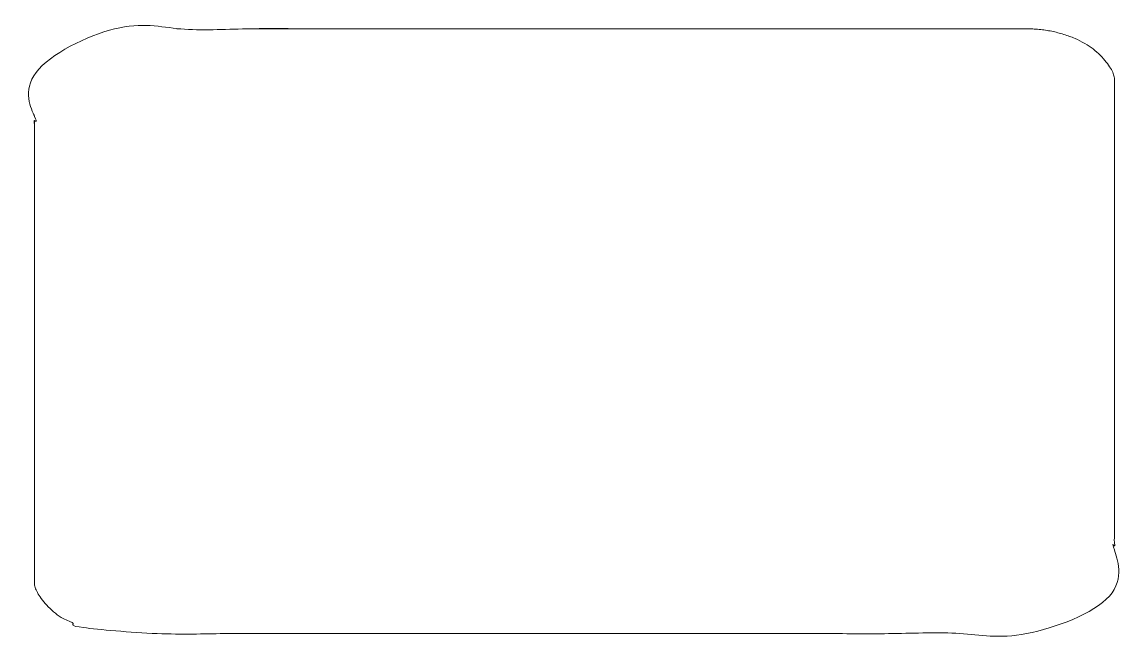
# Model space of a CAD drawing. Header units: millimetres. Extents: x -12.5 to 28.1, y 18.1 to 40.7.
import ezdxf

# ---------------------------------------------------------------- set-up
doc = ezdxf.new("R2010")
doc.units = ezdxf.units.MM
doc.header["$LTSCALE"] = 50
doc.layers.add('Design Layer-1', color=7, linetype='Continuous')

msp = doc.modelspace()

# ---------------------------------------------------------------- wipeouts: each hides what was drawn before it
at = {"color": 255, "linetype": 'Continuous', "lineweight": 5, "transparency": 33554687}
msp.add_wipeout([(24.5, 40.5), (24.58, 40.499), (24.659, 40.497), (24.739, 40.494), (24.819, 40.49), (24.898, 40.484), (24.977, 40.477), (25.056, 40.469), (25.134, 40.459), (25.212, 40.448), (25.29, 40.436), (25.367, 40.423), (25.443, 40.408), (25.519, 40.393), (25.595, 40.376), (25.67, 40.358), (25.744, 40.338), (25.817, 40.318), (25.89, 40.296), (25.961, 40.273), (26.032, 40.249), (26.102, 40.224), (26.171, 40.198), (26.239, 40.17), (26.306, 40.142), (26.371, 40.112), (26.436, 40.082), (26.5, 40.05), (26.562, 40.018), (26.623, 39.984), (26.683, 39.95), (26.741, 39.914), (26.798, 39.878), (26.854, 39.84), (26.908, 39.802), (26.961, 39.763), (27.012, 39.723), (27.062, 39.682), (27.11, 39.641), (27.157, 39.599), (27.202, 39.556), (27.246, 39.512), (27.288, 39.467), (27.328, 39.422), (27.366, 39.377), (27.403, 39.33), (27.438, 39.284), (27.471, 39.236), (27.503, 39.188), (27.532, 39.14), (27.56, 39.091), (27.586, 39.042), (27.61, 38.992), (27.632, 38.942), (27.653, 38.891), (27.671, 38.841), (27.688, 38.79), (27.702, 38.738), (27.715, 38.687), (27.726, 38.635), (27.734, 38.583), (27.741, 38.531), (27.746, 38.479), (27.749, 38.427), (27.75, 38.375), (27.75, 20.375), (27.749, 20.323), (27.746, 20.271), (27.741, 20.219), (27.734, 20.167), (27.726, 20.115), (27.715, 20.063), (27.702, 20.012), (27.688, 19.96), (27.671, 19.909), (27.653, 19.859), (27.632, 19.808), (27.61, 19.758), (27.586, 19.708), (27.56, 19.659), (27.532, 19.61), (27.503, 19.562), (27.471, 19.514), (27.438, 19.466), (27.403, 19.42), (27.366, 19.373), (27.328, 19.328), (27.288, 19.283), (27.246, 19.238), (27.202, 19.194), (27.157, 19.151), (27.11, 19.109), (27.062, 19.068), (27.012, 19.027), (26.961, 18.987), (26.908, 18.948), (26.854, 18.91), (26.798, 18.872), (26.741, 18.836), (26.683, 18.8), (26.623, 18.766), (26.562, 18.732), (26.5, 18.7), (26.436, 18.668), (26.371, 18.638), (26.306, 18.608), (26.239, 18.58), (26.171, 18.552), (26.102, 18.526), (26.032, 18.501), (25.961, 18.477), (25.89, 18.454), (25.817, 18.432), (25.744, 18.412), (25.67, 18.392), (25.595, 18.374), (25.519, 18.357), (25.443, 18.342), (25.367, 18.327), (25.29, 18.314), (25.212, 18.302), (25.134, 18.291), (25.056, 18.281), (24.977, 18.273), (24.898, 18.266), (24.819, 18.26), (24.739, 18.256), (24.659, 18.253), (24.58, 18.251), (24.5, 18.25), (-8.75, 18.25), (-8.83, 18.251), (-8.909, 18.253), (-8.989, 18.256), (-9.069, 18.26), (-9.148, 18.266), (-9.227, 18.273), (-9.306, 18.281), (-9.384, 18.291), (-9.462, 18.302), (-9.54, 18.314), (-9.617, 18.327), (-9.693, 18.342), (-9.769, 18.357), (-9.845, 18.374), (-9.92, 18.392), (-9.994, 18.412), (-10.067, 18.432), (-10.14, 18.454), (-10.211, 18.477), (-10.282, 18.501), (-10.352, 18.526), (-10.421, 18.552), (-10.489, 18.58), (-10.556, 18.608), (-10.621, 18.638), (-10.686, 18.668), (-10.75, 18.7), (-10.812, 18.732), (-10.873, 18.766), (-10.933, 18.8), (-10.991, 18.836), (-11.048, 18.872), (-11.104, 18.91), (-11.158, 18.948), (-11.211, 18.987), (-11.262, 19.027), (-11.312, 19.068), (-11.36, 19.109), (-11.407, 19.151), (-11.452, 19.194), (-11.496, 19.238), (-11.538, 19.283), (-11.578, 19.328), (-11.616, 19.373), (-11.653, 19.42), (-11.688, 19.466), (-11.721, 19.514), (-11.753, 19.562), (-11.782, 19.61), (-11.81, 19.659), (-11.836, 19.708), (-11.86, 19.758), (-11.882, 19.808), (-11.903, 19.859), (-11.921, 19.909), (-11.938, 19.96), (-11.952, 20.012), (-11.965, 20.063), (-11.976, 20.115), (-11.984, 20.167), (-11.991, 20.219), (-11.996, 20.271), (-11.999, 20.323), (-12, 20.375), (-12, 38.375), (-11.999, 38.427), (-11.996, 38.479), (-11.991, 38.531), (-11.984, 38.583), (-11.976, 38.635), (-11.965, 38.687), (-11.952, 38.738), (-11.938, 38.79), (-11.921, 38.841), (-11.903, 38.891), (-11.882, 38.942), (-11.86, 38.992), (-11.836, 39.042), (-11.81, 39.091), (-11.782, 39.14), (-11.753, 39.188), (-11.721, 39.236), (-11.688, 39.284), (-11.653, 39.33), (-11.616, 39.377), (-11.578, 39.422), (-11.538, 39.467), (-11.496, 39.512), (-11.452, 39.556), (-11.407, 39.599), (-11.36, 39.641), (-11.312, 39.682), (-11.262, 39.723), (-11.211, 39.763), (-11.158, 39.802), (-11.104, 39.84), (-11.048, 39.878), (-10.991, 39.914), (-10.933, 39.95), (-10.873, 39.984), (-10.812, 40.018), (-10.75, 40.05), (-10.686, 40.082), (-10.621, 40.112), (-10.556, 40.142), (-10.489, 40.17), (-10.421, 40.198), (-10.352, 40.224), (-10.282, 40.249), (-10.211, 40.273), (-10.14, 40.296), (-10.067, 40.318), (-9.994, 40.338), (-9.92, 40.358), (-9.845, 40.376), (-9.769, 40.393), (-9.693, 40.408), (-9.617, 40.423), (-9.54, 40.436), (-9.462, 40.448), (-9.384, 40.459), (-9.306, 40.469), (-9.227, 40.477), (-9.148, 40.484), (-9.069, 40.49), (-8.989, 40.494), (-8.909, 40.497), (-8.83, 40.499), (-8.75, 40.5)], dxfattribs=at).dxf.layer = 'Design Layer-1'

# ---------------------------------------------------------------- next in the draw order: linework, layer by layer
at = {"layer": 'Design Layer-1', "color": 7, "linetype": 'Continuous', "lineweight": 5, "transparency": 33554687}
msp.add_open_spline([(24.5, 40.5), (25.371, 40.5), (26.879, 39.931), (27.75, 38.944), (27.75, 29.375), (27.75, 19.806), (26.879, 18.819), (25.371, 18.25), (7.875, 18.25), (-9.621, 18.25), (-11.129, 18.819), (-12, 19.806), (-12, 29.375), (-12, 38.944), (-11.129, 39.931), (-9.621, 40.5), (7.657, 40.5), (24.5, 40.5)], degree=2, knots=[0, 0, 0, 0.006448, 0.012896, 0.019344, 0.229628, 0.236075, 0.242523, 0.248971, 0.501612, 0.50806, 0.514508, 0.520956, 0.73124, 0.737687, 0.744135, 0.750583, 1, 1, 1], dxfattribs=at)

doc.saveas('drawing.dxf')
